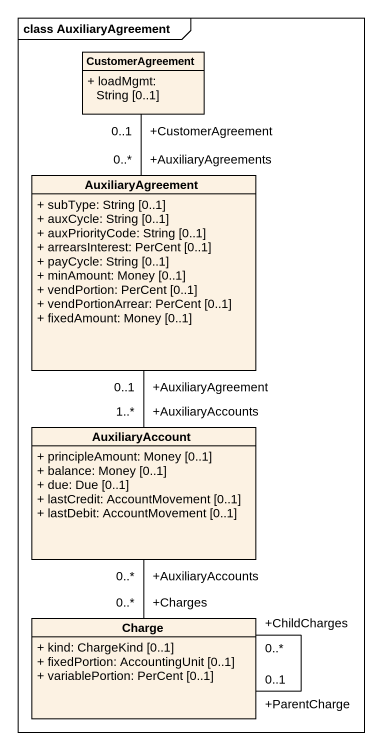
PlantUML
@startuml
mainframe class AuxiliaryAgreement
hide circle
hide empty members
skinparam classAttributeIconSize 0
class CustomerAgreement {
  + loadMgmt: String [0..1]
}
class AuxiliaryAgreement {
  + subType: String [0..1]
  + auxCycle: String [0..1]
  + auxPriorityCode: String [0..1]
  + arrearsInterest: PerCent [0..1]
  + payCycle: String [0..1]
  + minAmount: Money [0..1]
  + vendPortion: PerCent [0..1]
  + vendPortionArrear: PerCent [0..1]
  + fixedAmount: Money [0..1]
}
class AuxiliaryAccount {
  + principleAmount: Money [0..1]
  + balance: Money [0..1]
  + due: Due [0..1]
  + lastCredit: AccountMovement [0..1]
  + lastDebit: AccountMovement [0..1]
}
class Charge {
  + kind: ChargeKind [0..1]
  + fixedPortion: AccountingUnit [0..1]
  + variablePortion: PerCent [0..1]
}
CustomerAgreement "+CustomerAgreement\n0..1" -- "+AuxiliaryAgreements\n0..*" AuxiliaryAgreement
AuxiliaryAgreement "+AuxiliaryAgreement\n0..1" -- "+AuxiliaryAccounts\n1..*" AuxiliaryAccount
AuxiliaryAccount "+AuxiliaryAccounts\n0..*" -- "+Charges\n0..*" Charge
Charge "+ParentCharge\n0..1" -- "+ChildCharges\n0..*" Charge
@enduml
